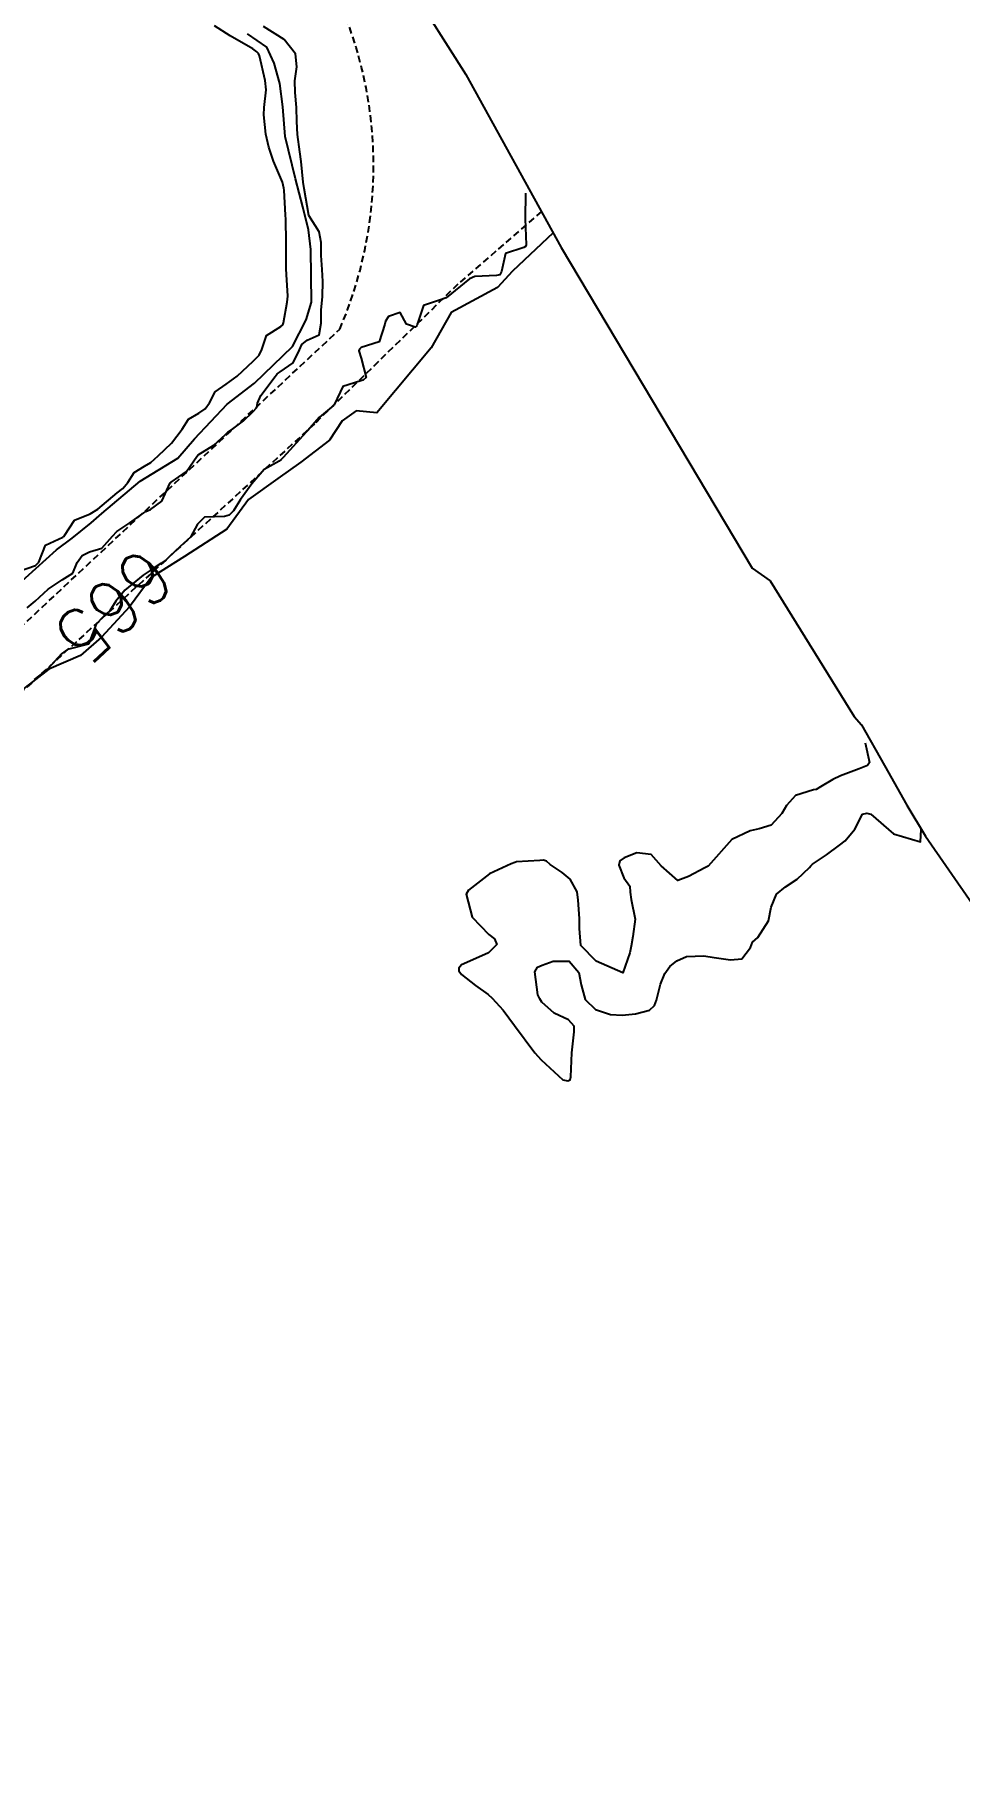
# Model space of a CAD drawing. Header units: metres. Extents: x 292545 to 299085, y 7450245 to 7463078.
# Drawn here: x 296321.6 to 296390.3, y 7458062.8 to 7458191.1 of the extents above; entities that cross this region are included whole.
import ezdxf
from ezdxf.enums import TextEntityAlignment as Align

# ---------------------------------------------------------------- set-up
doc = ezdxf.new("R2010")
doc.units = ezdxf.units.M
doc.linetypes.add('DASHED', pattern=[0.75, 0.5, -0.25])
for name, color, linetype in [('Area', 45, 'Continuous'), ('Cotas', 45, 'Continuous'), ('Curvas de Nivel 1m', 11, 'Continuous'), ('Curvas de Nivel 5m', 15, 'Continuous'), ('Hidrografia', 140, 'Continuous'), ('Vias Secundárias', 230, 'DASHED')]:
    doc.layers.add(name, color=color, linetype=linetype)
doc.styles.add('Style-STANDARD', font='STANDARD.shx')

msp = doc.modelspace()

# ---------------------------------------------------------------- linework, layer by layer
at = {"layer": 'Area'}
msp.add_polyline3d([(296349.44, 7458194.75, 665.17), (296353.61, 7458188.13, 665.2), (296360.71, 7458175.28, 664.81), (296374.89, 7458151.45, 664.42), (296376.24, 7458150.51, 664.28), (296382.47, 7458140.44, 664.69), (296383.03, 7458139.8, 664.35), (296384.74, 7458136.79, 664.45), (296386.39, 7458133.83, 664.38), (296387.79, 7458131.54, 664.33), (296391.24, 7458126.53, 664.41)], dxfattribs=at)
at = {"layer": 'Curvas de Nivel 1m', "elevation": 664, "flags": 128}
for points in [[(296320.34, 7458151.21), (296321.64, 7458151.66), (296321.88, 7458151.9), (296322.39, 7458153.17), (296323.67, 7458153.76), (296323.74, 7458153.8), (296323.8, 7458153.87), (296324.53, 7458155.02), (296325.69, 7458155.48), (296326.28, 7458155.84), (296327.71, 7458157.06), (296328.14, 7458157.38), (296328.51, 7458157.81), (296328.96, 7458158.57), (296329.73, 7458159.03), (296330.22, 7458159.31), (296330.76, 7458159.79), (296331.25, 7458160.28), (296331.75, 7458160.73), (296332.55, 7458161.77), (296333.01, 7458162.53), (296333.78, 7458162.97), (296334.25, 7458163.29), (296334.57, 7458163.74), (296335, 7458164.54), (296335.81, 7458165.12), (296336.62, 7458165.72), (296337.82, 7458166.82), (296338.26, 7458167.27), (296338.46, 7458167.69), (296338.8, 7458168.74), (296339.86, 7458169.41), (296340.01, 7458169.53), (296340.07, 7458169.68), (296340.34, 7458171.21), (296340.38, 7458171.67), (296340.3, 7458173.27), (296340.28, 7458173.68), (296340.28, 7458175.33), (296340.27, 7458175.68), (296340.24, 7458177.39), (296340.22, 7458177.68), (296340.12, 7458179.54), (296340.1, 7458179.68), (296339.99, 7458180.13), (296339.32, 7458181.69), (296338.98, 7458182.72), (296338.76, 7458183.69), (296338.6, 7458185.14), (296338.63, 7458185.69), (296338.77, 7458186.99), (296338.71, 7458187.69), (296338.28, 7458189.51), (296338.21, 7458189.7), (296338.09, 7458189.82), (296337.78, 7458190.03), (296336.11, 7458191), (296334.93, 7458191.74)], [(296383.29, 7458138.47), (296383.63, 7458137), (296383.47, 7458136.79), (296382.85, 7458136.55), (296381.46, 7458136.02), (296380.9, 7458135.75), (296379.98, 7458135.2), (296379.65, 7458135.01), (296379.45, 7458134.99), (296378.12, 7458134.55), (296377.44, 7458133.82), (296377.11, 7458133.23), (296376.31, 7458132.35), (296375.42, 7458132.09), (296374.74, 7458131.94), (296373.4, 7458131.28), (296371.64, 7458129.31), (296371.38, 7458129.18), (296370.16, 7458128.54), (296369.37, 7458128.25), (296368.14, 7458129.34), (296367.39, 7458130.18), (296366.33, 7458130.3), (296365.39, 7458129.93), (296365.07, 7458129.7), (296364.99, 7458129.38), (296365.37, 7458128.44), (296365.82, 7458127.82), (296365.83, 7458127.37), (296365.9, 7458126.83), (296366.2, 7458125.37), (296366.04, 7458124.09), (296365.9, 7458123.37), (296365.82, 7458122.86), (296365.28, 7458121.38), (296363.3, 7458122.25), (296362.16, 7458123.41), (296362.06, 7458124.68), (296362.06, 7458125.41), (296361.98, 7458126.78), (296361.89, 7458127.41), (296361.37, 7458128.34), (296360.78, 7458128.83), (296359.9, 7458129.44), (296359.62, 7458129.68), (296359.39, 7458129.75), (296359.11, 7458129.73), (296357.38, 7458129.64), (296357.26, 7458129.59), (296357, 7458129.47), (296355.38, 7458128.73), (296353.82, 7458127.52), (296353.65, 7458127.22), (296354.1, 7458125.51), (296355.32, 7458124.22), (296355.75, 7458123.92), (296355.92, 7458123.49), (296355.31, 7458122.86), (296354.36, 7458122.45), (296353.3, 7458121.98), (296353.09, 7458121.73), (296353.11, 7458121.52), (296353.29, 7458121.26), (296354.34, 7458120.44), (296355.27, 7458119.77), (296355.57, 7458119.5), (296356.39, 7458118.62), (296357.24, 7458117.47), (296358.76, 7458115.45), (296359.21, 7458114.91), (296360.84, 7458113.43), (296361.19, 7458113.36), (296361.37, 7458113.43), (296361.42, 7458113.65), (296361.49, 7458115.43), (296361.66, 7458116.99), (296361.66, 7458117.42), (296361.25, 7458117.88), (296360.19, 7458118.38), (296359.26, 7458119.2), (296359.12, 7458119.45), (296358.98, 7458119.74), (296358.74, 7458121.46), (296358.94, 7458121.81), (296359.3, 7458121.96), (296360.1, 7458122.24), (296361.3, 7458122.26), (296362.01, 7458121.41), (296362.19, 7458120.5), (296362.5, 7458119.41), (296363.26, 7458118.66), (296364.36, 7458118.28), (296365.25, 7458118.24), (296366.22, 7458118.33), (296367.26, 7458118.61), (296367.64, 7458118.96), (296367.79, 7458119.34), (296368.08, 7458120.53), (296368.42, 7458121.34), (296368.77, 7458121.85), (296369.3, 7458122.27), (296370.02, 7458122.6), (296371.3, 7458122.65), (296372.07, 7458122.53), (296373.3, 7458122.34), (296374.14, 7458122.43), (296374.77, 7458123.27), (296374.92, 7458123.66), (296375.32, 7458124.01), (296376.12, 7458125.25), (296376.32, 7458126.27), (296376.7, 7458127.24), (296377.37, 7458127.77), (296378.25, 7458128.34), (296379.16, 7458129.21), (296379.26, 7458129.34), (296379.39, 7458129.46), (296380.43, 7458130.16), (296381.4, 7458130.88), (296381.81, 7458131.18), (296382.53, 7458132.06), (296383.1, 7458133.16), (296383.43, 7458133.25), (296383.73, 7458133.16), (296385.41, 7458131.7), (296387.4, 7458131.12), (296387.46, 7458132.04)]]:
    msp.add_lwpolyline(points, dxfattribs=at)
at = {"layer": 'Curvas de Nivel 5m', "elevation": 665, "flags": 128}
for points in [[(296321.02, 7458148.5), (296321.61, 7458149.01), (296322.59, 7458149.89), (296323.63, 7458150.59), (296324.41, 7458151.09), (296324.74, 7458151.86), (296325.11, 7458152.4), (296325.66, 7458152.66), (296326.57, 7458152.93), (296327.37, 7458153.82), (296327.68, 7458154.17), (296328.66, 7458154.83), (296329.69, 7458155.57), (296329.83, 7458155.66), (296330.18, 7458155.8), (296331.04, 7458156.44), (296331.64, 7458157.78), (296331.67, 7458157.82), (296331.71, 7458157.85), (296332.86, 7458158.63), (296333.63, 7458159.75), (296333.74, 7458159.86), (296334.89, 7458160.6), (296335.76, 7458161.39), (296335.93, 7458161.55), (296336.21, 7458161.73), (296337.09, 7458162.4), (296337.78, 7458163.07), (296338.09, 7458163.4), (296338.13, 7458163.7), (296338.39, 7458164.29), (296339.44, 7458165.68), (296339.61, 7458165.89), (296339.82, 7458166.04), (296340.8, 7458166.7), (296341.25, 7458167.67), (296341.44, 7458168.06), (296341.84, 7458168.38), (296342.71, 7458168.78), (296342.86, 7458169.65), (296342.86, 7458170.63), (296342.97, 7458171.64), (296343, 7458172.75), (296342.94, 7458173.64), (296342.88, 7458174.68), (296342.87, 7458175.65), (296342.72, 7458176.43), (296341.95, 7458177.66), (296341.6, 7458179.66), (296341.53, 7458180.12), (296341.38, 7458181.67), (296341.29, 7458182.39), (296341.12, 7458183.67), (296341.06, 7458184.65), (296341.04, 7458185.67), (296340.94, 7458186.79), (296340.91, 7458187.67), (296341.07, 7458188.69), (296340.97, 7458189.67), (296340.11, 7458190.73), (296338.58, 7458191.7)], [(296358.05, 7458179.31), (296358.02, 7458177.4), (296358.1, 7458175.47), (296358.06, 7458175.34), (296357.93, 7458175.28), (296356.58, 7458174.82), (296356.27, 7458173.49), (296356.15, 7458173.24), (296355.9, 7458173.19), (296354.29, 7458173.11), (296353.9, 7458172.96), (296352.17, 7458171.54), (296351.88, 7458171.43), (296350.47, 7458170.96), (296350.01, 7458169.56), (296349.97, 7458169.45), (296349.86, 7458169.35), (296349.2, 7458169.57), (296348.74, 7458170.44), (296347.87, 7458170.15), (296347.66, 7458169.8), (296347.6, 7458169.59), (296347.17, 7458168.27), (296345.84, 7458167.84), (296345.71, 7458167.73), (296345.68, 7458167.61), (296345.83, 7458167.05), (296346.21, 7458165.61), (296345.99, 7458165.42), (296345.81, 7458165.37), (296344.48, 7458164.94), (296343.86, 7458163.63), (296343.84, 7458163.58), (296343.79, 7458163.53), (296342.75, 7458162.67), (296341.85, 7458161.66), (296341.76, 7458161.56), (296340.04, 7458159.68), (296339.9, 7458159.52), (296339.74, 7458159.39), (296338.63, 7458158.79), (296337.71, 7458157.71), (296336.87, 7458156.55), (296336.35, 7458155.72), (296336.03, 7458155.39), (296335.69, 7458155.28), (296334.19, 7458155.24), (296333.68, 7458154.73), (296333.15, 7458153.76), (296332.38, 7458153.05), (296331.65, 7458152.37), (296331.36, 7458152.07), (296330.95, 7458151.79), (296330.15, 7458151.28), (296329.63, 7458150.93), (296328.29, 7458149.82), (296327.61, 7458149), (296327.17, 7458148.27), (296326.68, 7458147.84), (296326.16, 7458147.28), (296325.61, 7458145.85), (296325.6, 7458145.82), (296325.57, 7458145.81), (296324.03, 7458145.4), (296323.57, 7458145.09), (296322.47, 7458143.89), (296321.55, 7458143.18)]]:
    msp.add_lwpolyline(points, dxfattribs=at)
at = {"layer": 'Hidrografia'}
msp.add_lwpolyline([(296320.14, 7458150.05), (296323.21, 7458152.82), (296324.36, 7458153.67), (296325.77, 7458154.82), (296326.57, 7458155.5), (296329.41, 7458157.91), (296332.22, 7458159.62), (296333.45, 7458161.05), (296335.89, 7458163.63), (296337.92, 7458165.19), (296340.73, 7458167.93), (296341.76, 7458169.89), (296342.16, 7458171.22), (296342.11, 7458175.14), (296341.94, 7458176.6), (296341.51, 7458178.3), (296340.96, 7458180.38), (296340.2, 7458183.53), (296340.03, 7458185.74), (296339.8, 7458187.47), (296339.38, 7458188.97), (296338.82, 7458190.15), (296337.39, 7458191.15)], dxfattribs=at)
at = {"layer": 'Hidrografia', "elevation": 664.84}
msp.add_lwpolyline([(296360.11, 7458176.37), (296357.1, 7458173.52), (296355.97, 7458172.31), (296352.53, 7458170.44), (296351.05, 7458167.83), (296347.01, 7458163), (296345.48, 7458163.13), (296344.44, 7458162.4), (296343.48, 7458160.96), (296341.35, 7458159.33), (296339.65, 7458158.12), (296337.47, 7458156.55), (296335.86, 7458154.34), (296332.72, 7458152.32), (296330.24, 7458150.75), (296328.63, 7458148.58), (296326.54, 7458146.32), (296324.98, 7458144.97), (296322.62, 7458143.95), (296319.66, 7458141.65)], dxfattribs=at)
at = {"layer": 'Vias Secundárias', "elevation": 665.18}
msp.add_lwpolyline([(296336.89, 7458200.31), (296306.23, 7458197.61), (296278.51, 7458196.78), (296263.53, 7458195.5, 0.189592), (296228.31, 7458178.05, 0.047292), (296200.45, 7458140.75, 0.284794), (296200.62, 7458119.21, 0.011651), (296225.75, 7458081.36), (296228.78, 7458078.13, 0.367123), (296243.29, 7458076.46), (296282.63, 7458111.68), (296344.25, 7458169.2, 0.202811), (296344.44, 7458193.05, 0.194598)], format="xyb", close=True, dxfattribs=at)
msp.add_lwpolyline([(296359.24, 7458177.95), (296353.03, 7458172.55), (296342.38, 7458162.18), (296291.49, 7458115.6), (296247.61, 7458075.11, 0.142823), (296240.93, 7458059.2), (296252.7, 7458033.07), (296269.6, 7457998.15), (296286.55, 7457958.37), (296295.36, 7457939.41), (296305.17, 7457912), (296307.64, 7457905), (296311.8, 7457901.55), (296312.73, 7457897.63), (296313.39, 7457895.97), (296315.78, 7457891.86), (296316.69, 7457886.96), (296317, 7457884.19)], format="xyb", dxfattribs=at)

# ---------------------------------------------------------------- texts
at = {"layer": 'Cotas', "style": 'Style-STANDARD'}
msp.add_text('665', height=4, rotation=222.6066, dxfattribs=at).set_placement((296327.49, 7458148.61, 665), align=Align.MIDDLE_CENTER)

doc.saveas('drawing.dxf')
